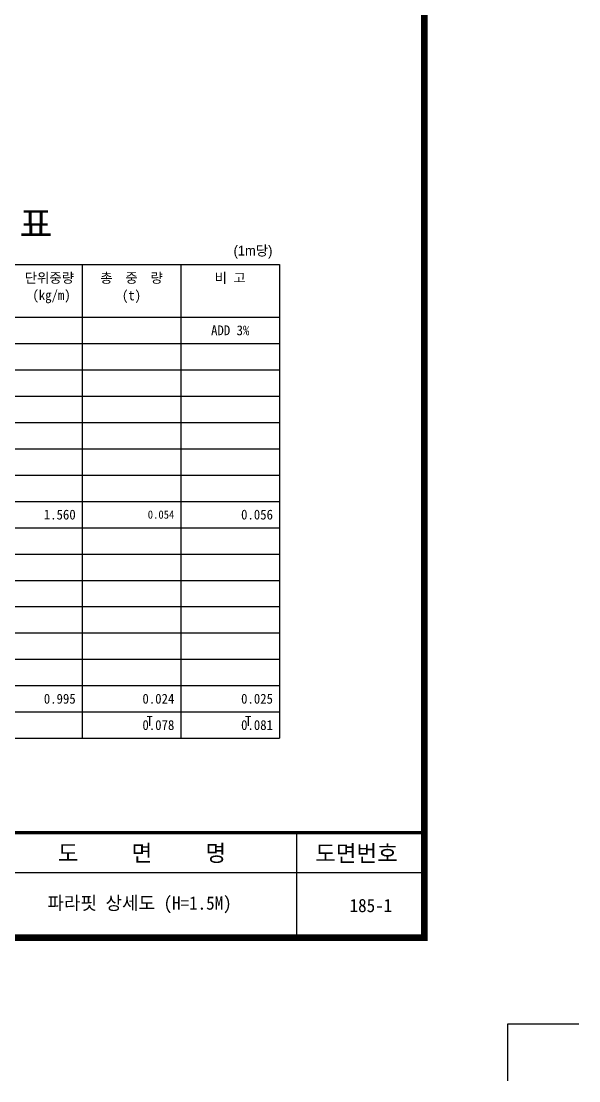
# Model space of a CAD drawing. Header units: millimetres. Extents: x 381 to 2337, y -50 to 586.
# Drawn here: x 2167.8 to 2337.4, y -49.9 to 272.3 of the extents above; entities that cross this region are included whole.
import ezdxf
from ezdxf.enums import TextEntityAlignment as Align

# ---------------------------------------------------------------- set-up
doc = ezdxf.new("R2010")
doc.units = ezdxf.units.MM
doc.header["$LTSCALE"] = 10
for name, color, linetype in [('box', 7, 'Continuous'), ('t03', 7, 'Continuous'), ('t05', 7, 'Continuous'), ('t08', 7, 'Continuous')]:
    doc.layers.add(name, color=color, linetype=linetype)
doc.styles.add('hong', font='GulimChe.ttf', dxfattribs={"width": 0.9999})
doc.styles.add('HY헤드라인M', font='H2HDRM.TTF')
doc.styles.add('돋움체', font='DotumChe.ttf')

msp = doc.modelspace()

# ---------------------------------------------------------------- linework, layer by layer
at = {"color": 7}
for p, q in [((2046.4, 198.25), (2246.4, 198.25)), ((2246.4, 198.25), (2246.4, 182.25)), ((2246.4, 182.25), (2246.4, 54.25)), ((2046.4, 54.25), (2246.4, 54.25))]:
    msp.add_line(p, q, dxfattribs=at)
at = {"color": 1}
for p, q in [((2186.4, 198.25), (2186.4, 182.25)), ((2216.4, 198.25), (2216.4, 182.25)), ((2046.4, 182.25), (2246.4, 182.25)), ((2186.4, 182.25), (2186.4, 54.25)), ((2216.4, 182.25), (2216.4, 54.25)), ((2046.4, 174.25), (2246.4, 174.25)), ((2046.4, 166.25), (2246.4, 166.25)), ((2046.4, 158.25), (2246.4, 158.25)), ((2046.4, 150.25), (2246.4, 150.25)), ((2046.4, 142.25), (2246.4, 142.25)), ((2046.4, 134.25), (2246.4, 134.25)), ((2046.4, 126.25), (2246.4, 126.25)), ((2046.4, 118.25), (2246.4, 118.25)), ((2046.4, 110.25), (2246.4, 110.25)), ((2046.4, 102.25), (2246.4, 102.25)), ((2046.4, 94.25), (2246.4, 94.25)), ((2046.4, 86.25), (2246.4, 86.25)), ((2046.4, 78.25), (2246.4, 78.25)), ((2046.4, 70.25), (2246.4, 70.25)), ((2046.4, 62.25), (2246.4, 62.25))]:
    msp.add_line(p, q, dxfattribs=at)
for p, q in [((2337.43, -32.7), (2315.77, -32.7)), ((2315.77, -32.7), (2315.77, -49.91))]:
    msp.add_line(p, q)
at = {"layer": 'box', "const_width": 2.02}
msp.add_lwpolyline([(1505.52, -6.36), (2290.45, -6.36), (2290.45, 538.84), (1505.52, 538.84)], close=True, dxfattribs=at)
at = {"layer": 'box', "const_width": 1.01}
msp.add_lwpolyline([(2290.45, 25.51), (1505.52, 25.51)], dxfattribs=at)
at = {"layer": 'box'}
for points in [[(2251.56, 25.51), (2251.56, -6.36)], [(2290.45, 13.37), (1505.52, 13.37)]]:
    msp.add_lwpolyline(points, dxfattribs=at)

# ---------------------------------------------------------------- texts
at = {"style": '돋움체'}
for s, p in [('단위중량', (2176.4, 194.25)), ('총  중  량', (2201.4, 194.25)), ('비 고', (2231.4, 194.25)), ('ADD 3%', (2231.4, 178.25)), ('T', (2206.9, 59.5)), ('T', (2236.9, 59.5))]:
    msp.add_text(s, height=3, dxfattribs=at).set_placement(p, align=Align.MIDDLE)
for s, height, p in [('1.560', 3, (2184.4, 122.25)), ('0.054', 2.5, (2214.4, 122.25)), ('0.056', 3, (2244.4, 122.25)), ('0.995', 3, (2184.4, 66.25)), ('0.024', 3, (2214.4, 66.25)), ('0.025', 3, (2244.4, 66.25)), ('0.078', 3, (2214.4, 58.25)), ('0.081', 3, (2244.4, 58.25))]:
    msp.add_text(s, height=height, dxfattribs=at).set_placement(p, align=Align.MIDDLE_RIGHT)
at = {"color": 7, "style": 'hong', "width": 0.99}
msp.add_text('도     면     명', height=5.0575, dxfattribs=at).set_placement((2204.55, 19.34), align=Align.MIDDLE_CENTER)
for s, height, p in [('도면번호', 5.058, (2257.24, 16.73)), ('파라핏 상세도 (H=1.5M)', 4.046, (2175.8, 2.11)), ('185-1', 4.046, (2267.72, 1.37))]:
    msp.add_text(s, height=height, dxfattribs=at).set_placement(p)
at = {"layer": 't03', "color": 7, "style": '돋움체'}
for s, p in [('(kg/m)', (2177.06, 188.65)), ('(t)', (2201.37, 188.65))]:
    msp.add_text(s, height=3, dxfattribs=at).set_placement(p, align=Align.MIDDLE)
at = {"layer": 't05', "style": 'HY헤드라인M'}
msp.add_text('(1m당)', height=3, dxfattribs=at).set_placement((2238.33, 202.24), align=Align.MIDDLE)
at = {"layer": 't08', "style": 'HY헤드라인M'}
msp.add_text('철 근 재 료 표', height=8, dxfattribs=at).set_placement((2146.4, 210.75), align=Align.MIDDLE)

doc.saveas('drawing.dxf')
